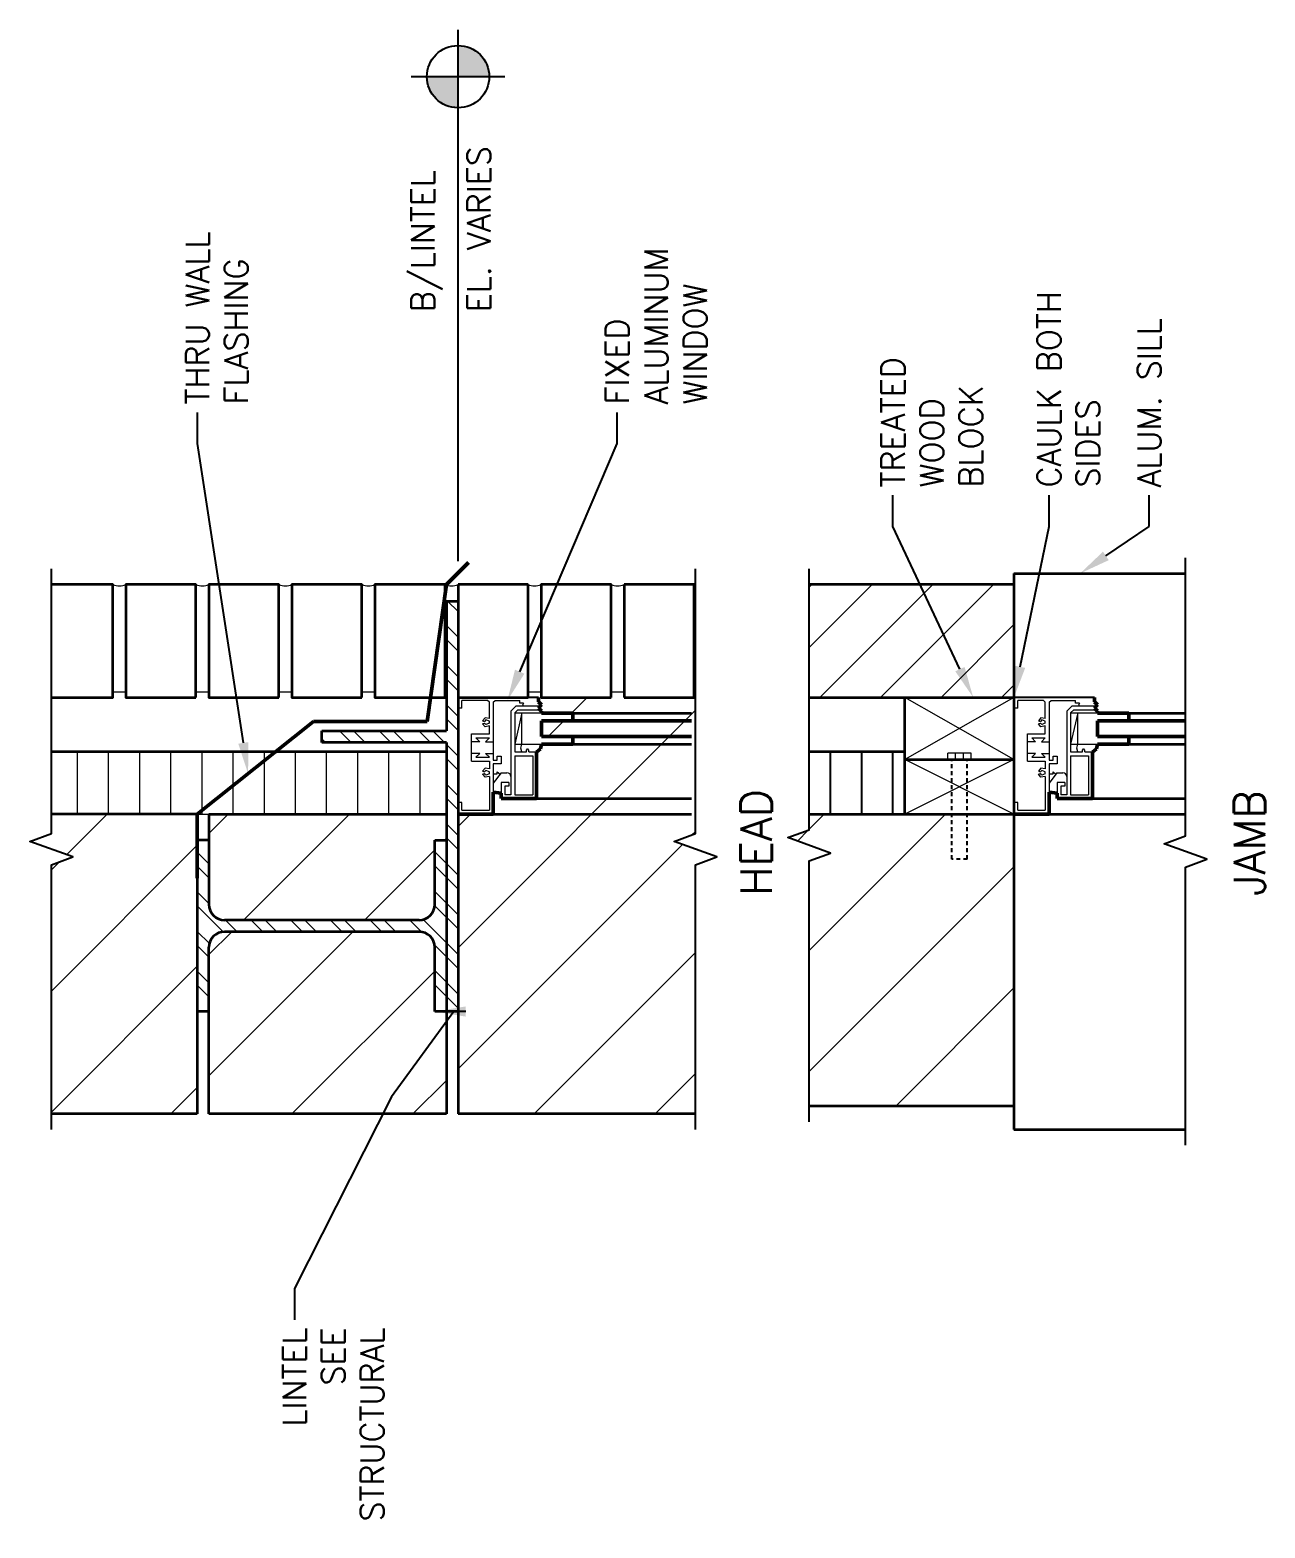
# Model space of a CAD drawing. Header units: inches. Extents: x 97.8 to 184.4, y 65.9 to 116.8.
# Drawn here: x 97.81 to 137.47, y 68.7 to 116.8 of the extents above; entities that cross this region are included whole.
import ezdxf
from ezdxf import colors
from ezdxf.entities.mleader import LeaderData, LeaderLine
from ezdxf.math import Vec2, Vec3

# ---------------------------------------------------------------- set-up
doc = ezdxf.new("R2010")
doc.units = ezdxf.units.IN
doc.header["$LTSCALE"] = 0.5
doc.header["$MEASUREMENT"] = 0
doc.linetypes.add('HIDDEN', pattern=[0.375, 0.25, -0.125])
for name, color, linetype, lineweight in [('Annotations', 4, 'Continuous', 25), ('Extra Thin', 7, 'Continuous', 15), ('Hidden', 2, 'HIDDEN', 25), ('Layer1', 6, 'Continuous', 25), ('Medium Thick', 5, 'Continuous', 50), ('Objects Thick', 3, 'Continuous', 35), ('Objects Thin', 6, 'Continuous', 20)]:
    doc.layers.add(name, color=color, linetype=linetype, lineweight=lineweight)
doc.styles.add('DF Text 1-8', font='romans.shx', dxfattribs={"height": 0.125})
doc.styles.add('DF Text 3-32', font='romans.shx', dxfattribs={"height": 0.09375})

msp = doc.modelspace()

# ---------------------------------------------------------------- hatches: boundary and pattern name
at = {"layer": 'Annotations'}
h = msp.add_hatch(color=256, dxfattribs=at)
h.dxf.hatch_style = 1
edge = h.paths.add_edge_path()
edge.add_line((111.559, 115.302), (110.559, 115.302))
edge.add_arc((111.559, 115.302), 1, 180, 270)
edge.add_line((111.559, 114.302), (111.559, 115.302))
edge = h.paths.add_edge_path()
edge.add_line((111.559, 116.302), (111.559, 115.302))
edge.add_line((111.559, 115.302), (112.559, 115.302))
edge.add_arc((111.559, 115.302), 1, 360, 450)
at = {"layer": 'Layer1'}
h = msp.add_hatch(dxfattribs=at)
h.set_pattern_fill('_USER', color=256, angle=270, pattern_type=0)
h.set_pattern_definition([(270, (271.5221, 189.2641), (1, -4e-16), [])])
h.paths.add_polyline_path([(122.835, 93.621), (122.835, 91.621), (125.912, 91.621), (125.912, 93.621)])
at = {"layer": 'Objects Thin'}
h = msp.add_hatch(dxfattribs=at)
h.set_pattern_fill('ANSI31', color=256, scale=11, angle=180)
h.set_pattern_definition([(225, (271.522, 189.264), (0.972272, -0.972272), [])])
h.paths.add_polyline_path([(122.835, 95.371), (129.412, 95.371), (129.412, 98.996), (122.835, 98.996)])
h = msp.add_hatch(dxfattribs=at)
h.set_pattern_fill('STEEL', color=256, scale=7.2, angle=270)
h.set_pattern_definition([(315, (267.3383, 189.2641), (0.636396, 0.636396), []), (315, (267.7883, 189.2641), (0.636396, 0.636396), [])])
h.paths.add_polyline_path([(103.559, 88.72), (103.559, 90.783), (103.184, 90.783), (103.184, 85.283), (103.559, 85.283), (103.559, 87.345, -0.414214), (104.059, 87.845), (110.309, 87.845, -0.414214), (110.809, 87.345), (110.809, 85.283), (111.184, 85.283), (111.184, 90.783), (110.809, 90.783), (110.809, 88.72, -0.414214), (110.309, 88.22), (104.059, 88.22, -0.414214)])
h.paths.add_polyline_path([(111.184, 85.283), (111.559, 85.283), (111.559, 91.621), (111.559, 95.371), (111.559, 98.456), (111.184, 98.456), (111.184, 94.292), (107.184, 94.292), (107.184, 93.917), (111.184, 93.917)])
h = msp.add_hatch(dxfattribs=at)
h.set_pattern_fill('ANSI31', color=256, scale=22, angle=180)
h.set_pattern_definition([(225, (272.9496, 182.6077), (1.944544, -1.944544), [])])
h.paths.add_polyline_path([(111.559, 81.996), (119.184, 81.996), (119.184, 89.996), (119.871, 90.246), (118.497, 90.746), (119.184, 90.996), (119.184, 95.371), (116.892, 95.371), (116.892, 95.538), (116.475, 95.538), (116.475, 95.371), (114.142, 95.371), (114.142, 95.227), (114.269, 95.1), (114.216, 95.1), (114.142, 95.026), (114.305, 94.863), (115.243, 94.863), (115.243, 94.613), (114.243, 94.613), (114.243, 94.113), (115.243, 94.113), (115.243, 93.863), (114.243, 93.863), (114.205, 93.715), (114.081, 93.614), (114.081, 92.121), (112.945, 92.121), (112.945, 92.291), (112.691, 92.33), (112.691, 91.621), (111.559, 91.621)])
h.paths.add_polyline_path([(103.559, 81.996), (111.184, 81.996), (111.184, 85.283), (110.809, 85.283), (110.809, 87.345, 0.414214), (110.309, 87.845), (104.059, 87.845, 0.414214), (103.559, 87.345)])
h.paths.add_polyline_path([(103.559, 88.72, 0.414214), (104.059, 88.22), (110.309, 88.22, 0.414214), (110.809, 88.72), (110.809, 90.783), (111.184, 90.783), (111.184, 91.621), (103.559, 91.621)])
h.paths.add_polyline_path([(98.499, 81.996), (103.184, 81.996), (103.184, 91.621), (98.499, 91.621), (98.499, 90.996), (97.812, 90.746), (99.186, 90.246), (98.499, 89.996)])
h = msp.add_hatch(dxfattribs=at)
h.set_pattern_fill('_USER', color=256, angle=270, pattern_type=0)
h.set_pattern_definition([(270, (267.3383, 189.2641), (1, -4e-16), [])])
h.paths.add_polyline_path([(98.499, 93.621), (98.499, 91.621), (103.559, 91.621), (111.184, 91.621), (111.184, 93.621)])
h = msp.add_hatch(dxfattribs=at)
h.set_pattern_fill('ANSI31', color=256, scale=22, angle=180)
h.set_pattern_definition([(225, (271.522, 189.264), (1.944544, -1.944544), [])])
h.paths.add_polyline_path([(122.835, 82.246), (129.412, 82.246), (129.412, 91.621), (122.835, 91.621), (122.835, 91.121), (122.148, 90.871), (123.522, 90.371), (122.835, 90.121)])

# ---------------------------------------------------------------- linework, layer by layer
at = {"layer": 'Annotations'}
for p, q in [((111.559, 99.746), (111.559, 116.802)), ((113.059, 115.302), (110.059, 115.302))]:
    msp.add_line(p, q, dxfattribs=at)
at = {"layer": 'Annotations', "linetype": 'Continuous'}
for points in [[(134.922, 80.996), (134.922, 89.923), (135.609, 90.173), (134.235, 90.673), (134.922, 90.923), (134.922, 99.85)], [(98.499, 81.496), (98.499, 89.996), (99.186, 90.246), (97.812, 90.746), (98.499, 90.996), (98.499, 99.496)], [(119.184, 81.496), (119.184, 89.996), (119.871, 90.246), (118.497, 90.746), (119.184, 90.996), (119.184, 99.496)], [(122.835, 81.746), (122.835, 90.121), (123.522, 90.371), (122.148, 90.871), (122.835, 91.121), (122.835, 99.496)]]:
    msp.add_lwpolyline(points, dxfattribs=at)
at = {"layer": 'Annotations'}
msp.add_circle((111.559, 115.302), 1, dxfattribs=at)
at = {"layer": 'Extra Thin'}
for p, q in [((112.504, 95.275), (111.684, 95.275)), ((111.684, 95.025), (111.684, 95.275)), ((112.566, 95.212), (112.504, 95.275)), ((112.691, 95.212), (112.754, 95.275)), ((112.754, 95.275), (113.539, 95.275)), ((113.539, 95.184), (113.539, 95.275)), ((130.357, 95.275), (129.537, 95.275)), ((129.537, 95.025), (129.537, 95.275)), ((130.419, 95.212), (130.357, 95.275)), ((130.544, 95.212), (130.607, 95.275)), ((130.607, 95.275), (131.393, 95.275)), ((131.393, 95.184), (131.393, 95.275)), ((111.684, 95.025), (111.559, 95.025)), ((112.566, 94.693), (112.566, 95.212)), ((112.691, 95.212), (112.691, 93.358)), ((113.254, 94.923), (113.43, 95.1)), ((113.254, 94.923), (113.254, 92.246)), ((113.379, 94.871), (113.482, 94.975)), ((113.379, 94.871), (113.379, 93.621)), ((113.379, 94.871), (114.243, 94.871)), ((113.608, 94.871), (113.379, 93.863)), ((113.43, 95.1), (114.216, 95.1)), ((113.482, 94.975), (114.193, 94.975)), ((113.664, 95.184), (113.539, 95.184)), ((113.608, 93.863), (113.608, 94.871)), ((113.664, 95.184), (113.639, 95.143)), ((113.664, 95.1), (113.639, 95.143)), ((129.537, 95.025), (129.412, 95.025)), ((130.419, 94.693), (130.419, 95.212)), ((130.544, 95.212), (130.544, 93.358)), ((131.107, 94.923), (131.284, 95.1)), ((131.107, 94.923), (131.107, 92.246)), ((131.232, 94.871), (131.335, 94.975)), ((131.232, 94.871), (131.232, 93.621)), ((131.232, 94.871), (132.096, 94.871)), ((131.461, 94.871), (131.232, 93.863)), ((131.284, 95.1), (132.069, 95.1)), ((131.335, 94.975), (132.046, 94.975)), ((131.518, 95.184), (131.393, 95.184)), ((131.461, 93.863), (131.461, 94.871)), ((131.518, 95.184), (131.493, 95.143)), ((131.518, 95.1), (131.493, 95.143)), ((112.427, 94.718), (112.346, 94.622)), ((112.346, 94.622), (112.409, 94.599)), ((112.346, 94.523), (112.409, 94.546)), ((112.427, 94.427), (112.346, 94.523)), ((112.448, 94.646), (112.409, 94.599)), ((112.448, 94.498), (112.409, 94.546)), ((112.566, 94.693), (112.427, 94.718)), ((112.566, 94.452), (112.427, 94.427)), ((112.566, 94.604), (112.448, 94.646)), ((112.566, 94.541), (112.448, 94.498)), ((112.566, 94.541), (112.566, 94.604)), ((112.566, 94.197), (112.566, 94.452)), ((130.28, 94.718), (130.199, 94.622)), ((130.199, 94.622), (130.262, 94.599)), ((130.199, 94.523), (130.262, 94.546)), ((130.28, 94.427), (130.199, 94.523)), ((130.302, 94.646), (130.262, 94.599)), ((130.302, 94.498), (130.262, 94.546)), ((130.419, 94.693), (130.28, 94.718)), ((130.419, 94.452), (130.28, 94.427)), ((130.419, 94.604), (130.302, 94.646)), ((130.419, 94.541), (130.302, 94.498)), ((130.419, 94.541), (130.419, 94.604)), ((130.419, 94.197), (130.419, 94.452)), ((111.996, 94.197), (112.566, 94.197)), ((111.996, 93.322), (111.996, 94.197)), ((112.254, 93.947), (111.996, 93.947)), ((112.129, 94.072), (112.566, 94.072)), ((112.129, 94.072), (112.254, 93.947)), ((112.566, 94.072), (112.441, 93.947)), ((112.441, 93.947), (112.691, 93.947)), ((113.379, 93.863), (114.243, 93.863)), ((113.576, 93.742), (113.608, 93.863)), ((129.849, 94.197), (130.419, 94.197)), ((129.849, 93.322), (129.849, 94.197)), ((130.107, 93.947), (129.849, 93.947)), ((129.982, 94.072), (130.419, 94.072)), ((129.982, 94.072), (130.107, 93.947)), ((130.419, 94.072), (130.294, 93.947)), ((130.294, 93.947), (130.544, 93.947)), ((131.232, 93.863), (132.096, 93.863)), ((131.429, 93.742), (131.461, 93.863)), ((112.254, 93.572), (111.996, 93.572)), ((112.129, 93.447), (112.254, 93.572)), ((112.129, 93.447), (112.566, 93.447)), ((112.566, 93.447), (112.441, 93.572)), ((112.441, 93.572), (112.691, 93.572)), ((112.691, 93.358), (112.816, 93.358)), ((112.816, 93.358), (112.816, 93.483)), ((112.816, 93.483), (112.941, 93.483)), ((112.941, 93.483), (112.941, 93.233)), ((113.379, 93.621), (113.757, 93.621)), ((113.379, 93.496), (113.956, 93.496)), ((113.379, 93.496), (113.379, 92.246)), ((113.608, 93.621), (113.576, 93.742)), ((113.757, 93.675), (113.788, 93.716)), ((113.757, 93.621), (113.757, 93.675)), ((113.788, 93.716), (113.804, 93.716)), ((113.836, 93.675), (113.804, 93.716)), ((113.836, 93.621), (113.836, 93.675)), ((113.836, 93.621), (114.09, 93.621)), ((113.956, 93.496), (113.956, 92.246)), ((127.287, 93.371), (127.287, 93.576)), ((128.037, 93.576), (127.287, 93.576)), ((127.537, 93.371), (127.537, 93.576)), ((127.787, 93.371), (127.787, 93.576)), ((128.037, 93.371), (128.037, 93.576)), ((130.107, 93.572), (129.849, 93.572)), ((129.982, 93.447), (130.107, 93.572)), ((129.982, 93.447), (130.419, 93.447)), ((130.419, 93.447), (130.294, 93.572)), ((130.294, 93.572), (130.544, 93.572)), ((130.544, 93.358), (130.669, 93.358)), ((130.669, 93.358), (130.669, 93.483)), ((130.669, 93.483), (130.794, 93.483)), ((130.794, 93.483), (130.794, 93.233)), ((131.232, 93.621), (131.61, 93.621)), ((131.232, 93.496), (131.809, 93.496)), ((131.232, 93.496), (131.232, 92.246)), ((131.461, 93.621), (131.429, 93.742)), ((131.61, 93.675), (131.641, 93.716)), ((131.61, 93.621), (131.61, 93.675)), ((131.641, 93.716), (131.658, 93.716)), ((131.689, 93.675), (131.658, 93.716)), ((131.689, 93.621), (131.689, 93.675)), ((131.689, 93.621), (131.943, 93.621)), ((131.809, 93.496), (131.809, 92.246)), ((111.996, 93.322), (112.566, 93.322)), ((112.427, 93.096), (112.346, 93)), ((112.346, 93), (112.409, 92.978)), ((112.346, 92.901), (112.409, 92.924)), ((112.427, 92.806), (112.346, 92.901)), ((112.448, 93.025), (112.409, 92.978)), ((112.448, 92.877), (112.409, 92.924)), ((112.566, 93.072), (112.427, 93.096)), ((112.566, 92.982), (112.448, 93.025)), ((112.566, 92.92), (112.448, 92.877)), ((112.566, 93.322), (112.566, 93.072)), ((112.566, 92.92), (112.566, 92.982)), ((112.691, 93.233), (112.691, 92.33)), ((112.941, 93.233), (112.691, 93.233)), ((112.94, 92.951), (112.691, 92.613)), ((112.691, 92.92), (112.816, 92.92)), ((112.816, 92.92), (112.816, 92.982)), ((112.816, 92.982), (112.907, 92.906)), ((112.94, 92.951), (113.129, 92.951)), ((129.849, 93.322), (130.419, 93.322)), ((130.28, 93.096), (130.199, 93)), ((130.199, 93), (130.262, 92.978)), ((130.199, 92.901), (130.262, 92.924)), ((130.28, 92.806), (130.199, 92.901)), ((130.302, 93.025), (130.262, 92.978)), ((130.302, 92.877), (130.262, 92.924)), ((130.419, 93.072), (130.28, 93.096)), ((130.419, 92.982), (130.302, 93.025)), ((130.419, 92.92), (130.302, 92.877)), ((130.419, 93.322), (130.419, 93.072)), ((130.419, 92.92), (130.419, 92.982)), ((130.544, 93.233), (130.544, 92.33)), ((130.794, 93.233), (130.544, 93.233)), ((130.793, 92.951), (130.544, 92.613)), ((130.544, 92.92), (130.669, 92.92)), ((130.669, 92.92), (130.669, 92.982)), ((130.669, 92.982), (130.76, 92.906)), ((130.793, 92.951), (130.982, 92.951)), ((112.566, 92.83), (112.427, 92.806)), ((112.566, 92.83), (112.566, 91.746)), ((113.189, 92.64), (112.945, 92.64)), ((112.945, 92.64), (112.945, 92.291)), ((113.064, 92.515), (113.064, 92.246)), ((113.189, 92.515), (113.064, 92.515)), ((113.189, 92.64), (113.189, 92.515)), ((130.419, 92.83), (130.28, 92.806)), ((130.419, 92.83), (130.419, 91.746)), ((131.043, 92.64), (130.798, 92.64)), ((130.798, 92.64), (130.798, 92.291)), ((130.918, 92.515), (130.918, 92.246)), ((131.043, 92.515), (130.918, 92.515)), ((131.043, 92.64), (131.043, 92.515)), ((111.684, 91.996), (111.559, 91.996)), ((111.684, 91.746), (111.684, 91.996)), ((113.254, 92.246), (113.064, 92.246)), ((113.379, 92.246), (113.956, 92.246)), ((129.537, 91.996), (129.412, 91.996)), ((129.537, 91.746), (129.537, 91.996)), ((131.107, 92.246), (130.918, 92.246)), ((131.232, 92.246), (131.809, 92.246)), ((111.684, 91.746), (112.566, 91.746)), ((129.537, 91.746), (130.419, 91.746))]:
    msp.add_line(p, q, dxfattribs=at)
for centre in [(113.129, 92.826), (130.982, 92.826)]:
    msp.add_arc(centre, 0.125, 0, 90, dxfattribs=at)
at = {"layer": 'Hidden'}
for p, q in [((127.412, 90.175), (127.412, 93.371)), ((127.912, 90.175), (127.912, 93.371)), ((127.912, 90.175), (127.412, 90.175))]:
    msp.add_line(p, q, dxfattribs=at)
at = {"layer": 'Layer1'}
for p, q in [((114.142, 95.371), (111.717, 95.371)), ((131.995, 95.371), (129.412, 95.371))]:
    msp.add_line(p, q, dxfattribs=at)
at = {"layer": 'Medium Thick'}
for p, q in [((111.184, 98.996), (111.891, 99.703)), ((110.568, 94.592), (111.184, 98.996)), ((114.142, 95.227), (114.142, 95.371)), ((131.995, 95.227), (131.995, 95.371)), ((114.243, 95.127), (114.142, 95.227)), ((114.142, 95.026), (114.243, 95.127)), ((114.243, 94.925), (114.142, 95.026)), ((114.243, 94.863), (114.243, 94.925)), ((115.243, 94.863), (114.243, 94.863)), ((115.243, 94.613), (115.243, 94.863)), ((132.096, 95.127), (131.995, 95.227)), ((131.995, 95.026), (132.096, 95.127)), ((132.096, 94.925), (131.995, 95.026)), ((132.096, 94.863), (132.096, 94.925)), ((133.096, 94.863), (132.096, 94.863)), ((133.096, 94.613), (133.096, 94.863)), ((103.184, 91.621), (106.919, 94.592)), ((106.919, 94.592), (110.568, 94.592)), ((114.243, 94.113), (114.243, 94.613)), ((114.243, 94.613), (119.059, 94.613)), ((132.096, 94.113), (132.096, 94.613)), ((132.096, 94.613), (134.922, 94.613)), ((114.205, 93.715), (114.243, 93.863)), ((119.059, 94.113), (114.243, 94.113)), ((114.243, 93.863), (115.243, 93.863)), ((115.243, 93.863), (115.243, 94.113)), ((132.058, 93.715), (132.096, 93.863)), ((134.922, 94.113), (132.096, 94.113)), ((132.096, 93.863), (133.096, 93.863)), ((133.096, 93.863), (133.096, 94.113)), ((114.081, 93.614), (114.205, 93.715)), ((114.081, 93.614), (114.081, 92.121)), ((131.934, 93.614), (132.058, 93.715)), ((131.934, 93.614), (131.934, 92.121)), ((112.691, 91.621), (112.691, 92.33)), ((112.691, 92.33), (112.945, 92.291)), ((112.945, 92.291), (112.945, 92.121)), ((112.945, 92.121), (114.081, 92.121)), ((130.544, 91.621), (130.544, 92.33)), ((130.544, 92.33), (130.798, 92.291)), ((130.798, 92.291), (130.798, 92.121)), ((130.798, 92.121), (131.934, 92.121)), ((103.184, 89.561), (103.184, 91.621)), ((112.691, 91.621), (111.559, 91.621)), ((130.544, 91.621), (129.412, 91.621))]:
    msp.add_line(p, q, dxfattribs=at)
at = {"layer": 'Objects Thick'}
for p, q in [((129.412, 99.35), (129.412, 81.496)), ((129.412, 99.35), (134.922, 99.35)), ((113.809, 98.996), (111.559, 98.996)), ((111.559, 98.996), (111.559, 95.371)), ((113.809, 95.371), (113.809, 98.996)), ((119.142, 98.996), (116.892, 98.996)), ((116.892, 98.996), (116.892, 95.371)), ((119.142, 95.371), (119.142, 98.996)), ((129.412, 98.996), (122.835, 98.996)), ((111.184, 98.456), (111.184, 94.292)), ((111.184, 98.456), (111.559, 98.456)), ((111.559, 95.371), (111.559, 91.621)), ((111.559, 95.371), (113.809, 95.371)), ((116.892, 95.371), (119.142, 95.371)), ((122.835, 95.371), (129.412, 95.371)), ((125.912, 91.621), (125.912, 95.371)), ((129.412, 95.371), (129.412, 91.621)), ((129.412, 95.371), (129.412, 91.621)), ((115.243, 94.863), (119.059, 94.863)), ((133.096, 94.863), (134.922, 94.863)), ((107.184, 93.917), (107.184, 94.292)), ((107.184, 94.292), (111.184, 94.292)), ((111.184, 93.917), (107.184, 93.917)), ((111.184, 93.917), (111.184, 81.996)), ((115.243, 93.863), (119.059, 93.863)), ((133.096, 93.863), (134.922, 93.863)), ((111.184, 93.621), (98.499, 93.621)), ((125.912, 93.621), (122.835, 93.621)), ((125.912, 93.371), (129.412, 93.371)), ((114.081, 92.121), (119.059, 92.121)), ((131.934, 92.121), (134.922, 92.121)), ((103.184, 91.621), (98.499, 91.621)), ((103.184, 91.621), (103.184, 81.996)), ((103.559, 91.621), (111.184, 91.621)), ((103.559, 91.621), (103.559, 88.72)), ((111.559, 91.621), (111.559, 81.996)), ((111.559, 91.621), (119.059, 91.621)), ((122.835, 91.621), (134.922, 91.621)), ((103.559, 90.783), (103.184, 90.783)), ((110.809, 88.72), (110.809, 90.783)), ((110.809, 90.783), (111.184, 90.783)), ((110.309, 88.22), (104.059, 88.22)), ((110.309, 87.845), (104.059, 87.845)), ((103.559, 81.996), (103.559, 87.345)), ((110.809, 85.283), (110.809, 87.345)), ((103.559, 85.283), (103.184, 85.283)), ((111.559, 85.283), (110.809, 85.283)), ((103.184, 81.996), (98.499, 81.996)), ((111.184, 81.996), (103.559, 81.996)), ((119.184, 81.996), (111.559, 81.996)), ((129.412, 82.246), (122.835, 82.246)), ((129.412, 81.496), (134.922, 81.496))]:
    msp.add_line(p, q, dxfattribs=at)
msp.add_lwpolyline([(98.499, 95.371), (100.475, 95.371), (100.475, 98.996), (98.499, 98.996)], dxfattribs=at)
for points in [[(103.142, 95.371), (103.142, 98.996), (100.892, 98.996), (100.892, 95.371)], [(105.809, 95.371), (105.809, 98.996), (103.559, 98.996), (103.559, 95.371)], [(108.475, 95.371), (108.475, 98.996), (106.225, 98.996), (106.225, 95.371)], [(111.142, 95.371), (111.142, 98.996), (108.892, 98.996), (108.892, 95.371)], [(116.475, 95.371), (116.475, 98.996), (114.225, 98.996), (114.225, 95.371)]]:
    msp.add_lwpolyline(points, close=True, dxfattribs=at)
for centre, start, end in [((104.059, 88.72), 180, 270), ((110.309, 88.72), 270, 0), ((104.059, 87.345), 90, 180), ((110.309, 87.345), 0, 90)]:
    msp.add_arc(centre, 0.5, start, end, dxfattribs=at)
at = {"layer": 'Objects Thin'}
for p, q in [((100.892, 95.538), (100.475, 95.538)), ((103.559, 95.538), (103.142, 95.538)), ((106.225, 95.538), (105.809, 95.538)), ((108.892, 95.538), (108.475, 95.538)), ((114.225, 95.538), (113.809, 95.538)), ((116.892, 95.538), (116.475, 95.538)), ((119.184, 95.538), (119.142, 95.538)), ((129.412, 93.371), (125.912, 95.371)), ((129.412, 95.371), (125.912, 93.371)), ((129.412, 93.371), (125.912, 91.621)), ((129.412, 91.621), (125.912, 93.371)), ((103.184, 91.621), (103.559, 91.621))]:
    msp.add_line(p, q, dxfattribs=at)
for centre, end in [((100.684, 99.48), 293.304), ((103.35, 99.48), 293.304), ((106.017, 99.48), 293.304), ((108.684, 99.48), 293.304), ((111.35, 99.48), 293.304), ((114.017, 99.48), 293.304), ((116.684, 99.48), 293.304), ((119.35, 99.48), 251.5494)]:
    msp.add_arc(centre, 0.527, 246.696, end, dxfattribs=at)

# ---------------------------------------------------------------- texts
at = {"layer": 'Annotations', "attachment_point": 1, "rotation": 90}
for s, width, gutter_width, insert, char_height, style in [('EL. VARIES', 6.14565, 0.469, (111.856, 107.736), 0.75, 'DF Text 3-32'), ('B/LINTEL', 2.32167, 0.469, (110.056, 107.736), 0.75, 'DF Text 3-32'), ('HEAD', 2.30539, 5, (120.631, 88.998), 1, 'DF Text 1-8'), ('JAMB', 2.30539, 5, (136.475, 88.998), 1, 'DF Text 1-8')]:
    msp.add_mtext_dynamic_manual_height_columns(s, width=width, gutter_width=gutter_width, heights=[0], dxfattribs=dict(at, insert=insert, char_height=char_height, style=style))

# ---------------------------------------------------------------- leaders
at = {"layer": 'Annotations'}
ml = msp.add_multileader_mtext('Standard', dxfattribs=at)
ml.set_content('THRU WALL\\PFLASHING', color=256, style='DF Text 3-32')
ml.set_leader_properties()
ml.build(insert=Vec2(0, 0))
ml.multileader.update_dxf_attribs({"dogleg_length": 0.125, "arrow_head_size": 1, "scale": 8})
ctx = ml.context
ctx.base_point, ctx.scale, ctx.char_height, ctx.arrow_head_size, ctx.landing_gap_size, ctx.plane_origin, ctx.plane_x_axis, ctx.plane_y_axis = Vec3(103.188, 104.52), 8, 0.75, 1, 0.25, Vec3(104.817, 92.92), Vec3(0, 1), Vec3(-1, 0)
notes = []
notes.append((ctx, [(0, (1, 1, 0), (103.188, 103.52), (0, 1), 1, [(0, [(104.817, 92.92)], 0, [])])]))
ctx.mtext.insert, ctx.mtext.text_direction, ctx.mtext.rotation, ctx.mtext.flow_direction = Vec3(102.813, 104.77), Vec3(0, 1), 1.570796, 5
ml = msp.add_multileader_mtext('Standard', dxfattribs=at)
ml.set_content('FIXED\\PALUMINUM\\PWINDOW', color=256, style='DF Text 3-32')
ml.set_leader_properties()
ml.build(insert=Vec2(0, 0))
ml.multileader.update_dxf_attribs({"dogleg_length": 0.125, "arrow_head_size": 1, "scale": 8})
ctx = ml.context
ctx.base_point, ctx.scale, ctx.char_height, ctx.arrow_head_size, ctx.landing_gap_size, ctx.plane_origin, ctx.plane_x_axis, ctx.plane_y_axis = Vec3(116.67, 104.52), 8, 0.75, 1, 0.25, Vec3(113.146, 95.275), Vec3(0, 1), Vec3(-1, 0)
notes.append((ctx, [(0, (1, 1, 0), (116.67, 103.52), (0, 1), 1, [(0, [(113.146, 95.275)], 0, [])])]))
ctx.mtext.insert, ctx.mtext.text_direction, ctx.mtext.rotation, ctx.mtext.flow_direction = Vec3(116.295, 104.77), Vec3(0, 1), 1.570796, 5
ml = msp.add_multileader_mtext('Standard', dxfattribs=at)
ml.set_content('CAULK BOTH\\PSIDES', color=256, style='DF Text 3-32')
ml.set_leader_properties()
ml.build(insert=Vec2(0, 0))
ml.multileader.update_dxf_attribs({"dogleg_length": 0.125, "arrow_head_size": 1, "scale": 8})
ctx = ml.context
ctx.base_point, ctx.scale, ctx.char_height, ctx.arrow_head_size, ctx.landing_gap_size, ctx.plane_origin, ctx.plane_x_axis, ctx.plane_y_axis = Vec3(130.537, 101.863), 8, 0.75, 1, 0.25, Vec3(129.412, 95.371), Vec3(0, 1), Vec3(-1, 0)
notes.append((ctx, [(0, (1, 1, 0), (130.537, 100.863), (0, 1), 1, [(0, [(129.412, 95.371)], 0, [])])]))
ctx.mtext.insert, ctx.mtext.text_direction, ctx.mtext.rotation, ctx.mtext.flow_direction = Vec3(130.162, 102.113), Vec3(0, 1), 1.570796, 5
ml = msp.add_multileader_mtext('Standard', dxfattribs=at)
ml.set_content('ALUM. SILL', color=256, style='DF Text 3-32')
ml.set_leader_properties()
ml.build(insert=Vec2(0, 0))
ml.multileader.update_dxf_attribs({"dogleg_length": 0.125, "arrow_head_size": 1, "scale": 8})
ctx = ml.context
ctx.base_point, ctx.scale, ctx.char_height, ctx.arrow_head_size, ctx.landing_gap_size, ctx.plane_origin, ctx.plane_x_axis, ctx.plane_y_axis = Vec3(133.758, 101.863), 8, 0.75, 1, 0.25, Vec3(131.536, 99.35), Vec3(0, 1), Vec3(-1, 0)
notes.append((ctx, [(0, (1, 1, 0), (133.758, 100.863), (0, 1), 1, [(0, [(131.536, 99.35)], 0, [])])]))
ctx.mtext.insert, ctx.mtext.text_direction, ctx.mtext.rotation, ctx.mtext.flow_direction = Vec3(133.383, 102.113), Vec3(0, 1), 1.570796, 5
ml = msp.add_multileader_mtext('Standard', dxfattribs=at)
ml.set_content('TREATED\\PWOOD\\PBLOCK', color=256, style='DF Text 3-32')
ml.set_leader_properties()
ml.build(insert=Vec2(0, 0))
ml.multileader.update_dxf_attribs({"dogleg_length": 0.125, "arrow_head_size": 1, "scale": 8})
ctx = ml.context
ctx.base_point, ctx.scale, ctx.char_height, ctx.arrow_head_size, ctx.landing_gap_size, ctx.plane_origin, ctx.plane_x_axis, ctx.plane_y_axis = Vec3(125.527, 101.863), 8, 0.75, 1, 0.25, Vec3(128.102, 95.371), Vec3(0, 1), Vec3(-1, 0)
notes.append((ctx, [(0, (1, 1, 0), (125.527, 100.863), (0, 1), 1, [(0, [(128.102, 95.371)], 0, [])])]))
ctx.mtext.insert, ctx.mtext.text_direction, ctx.mtext.rotation, ctx.mtext.flow_direction = Vec3(125.152, 102.113), Vec3(0, 1), 1.570796, 5
ml = msp.add_multileader_mtext('Standard', dxfattribs=at)
ml.set_content('LINTEL\\PSEE\\PSTRUCTURAL', color=256, style='DF Text 3-32')
ml.set_leader_properties()
ml.build(insert=Vec2(0, 0))
ml.multileader.update_dxf_attribs({"dogleg_length": 0.125, "arrow_head_size": 1, "scale": 8})
ctx = ml.context
ctx.base_point, ctx.scale, ctx.char_height, ctx.arrow_head_size, ctx.landing_gap_size, ctx.plane_origin, ctx.plane_x_axis, ctx.plane_y_axis = Vec3(106.303, 68.102), 8, 0.75, 1, 0.25, Vec3(110.809, 85.283), Vec3(0, 1), Vec3(-1, 0)
ctx.text_align_type = 2
notes.append((ctx, [(0, (1, 1, 0), (106.303, 76.388), (0, -1), 1, [(1, [(110.809, 85.283), (111.424, 85.283), (109.421, 82.543)], 0, [])])]))
ctx.mtext.insert, ctx.mtext.text_direction, ctx.mtext.rotation, ctx.mtext.alignment, ctx.mtext.flow_direction = Vec3(105.928, 75.138), Vec3(0, 1), 1.570796, 3, 5
for ctx, leaders in notes:
    for number, flags, end, landing, length, lines in leaders:
        leader = LeaderData()
        leader.index, (leader.has_last_leader_line, leader.has_dogleg_vector, leader.attachment_direction) = number, flags
        leader.last_leader_point, leader.dogleg_vector, leader.dogleg_length = Vec3(end), Vec3(landing), length
        for number, points, colour, breaks in lines:
            line = LeaderLine()
            line.index, line.vertices, line.color, line.breaks = number, Vec3.list(points), colors.encode_raw_color(colour), breaks
            leader.lines.append(line)
        ctx.leaders.append(leader)

doc.saveas('drawing.dxf')
